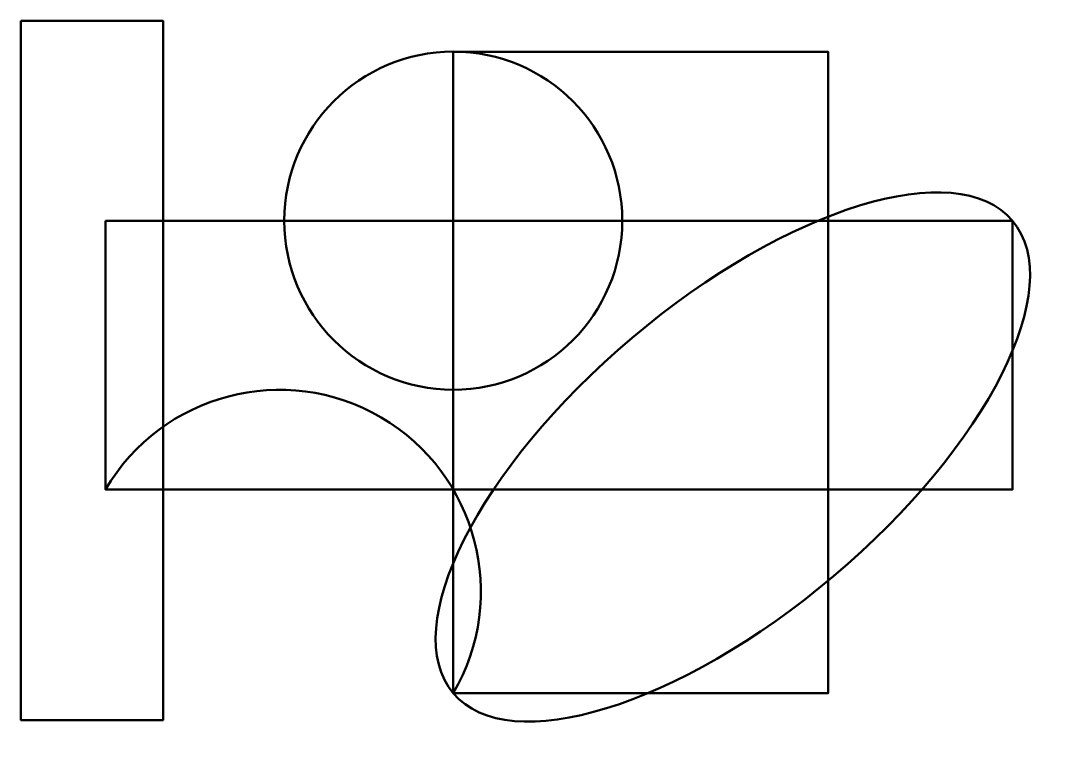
# Model space of a CAD drawing. Header units: millimetres. Extents: x 109 to 309, y 113 to 254.
import ezdxf

# ---------------------------------------------------------------- set-up
doc = ezdxf.new("R2010")
doc.units = ezdxf.units.MM
doc.header["$LTSCALE"] = 0.5

msp = doc.modelspace()

# ---------------------------------------------------------------- linework, layer by layer
at = {"lineweight": 50}
for points in [[(109.35, 254.11), (136.47, 254.11), (136.47, 120.81), (109.35, 120.81)], [(191.81, 248.25), (263.28, 248.25), (263.28, 125.94), (191.81, 125.94)], [(125.48, 216.03), (298.46, 216.03), (298.46, 164.76), (125.48, 164.76)]]:
    msp.add_lwpolyline(points, close=True, dxfattribs=at)
msp.add_circle((191.81, 216.03), 32.23, dxfattribs=at)
msp.add_arc((158.64, 145.35), 38.43, 329.6648, 149.6648, dxfattribs=at)
msp.add_ellipse((245.13, 170.98), major_axis=(-53.32, -45.04), ratio=0.42627, dxfattribs=at)

doc.saveas('drawing.dxf')
